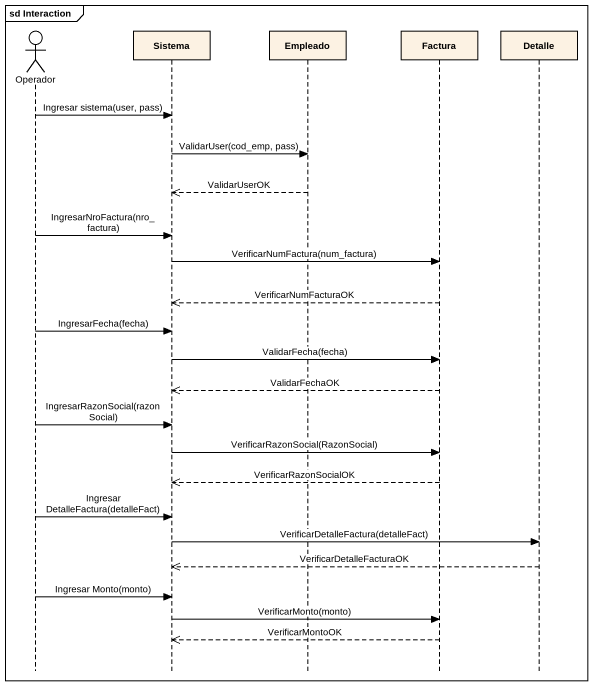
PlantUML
@startuml
mainframe sd Interaction
hide footbox
actor Operador
participant Sistema
participant Empleado
participant Factura
participant Detalle

Operador -> Sistema : Ingresar sistema(user, pass)
Sistema -> Empleado : ValidarUser(cod_emp, pass)
Empleado -->> Sistema : ValidarUserOK
Operador -> Sistema : IngresarNroFactura(nro_factura)
Sistema -> Factura : VerificarNumFactura(num_factura)
Factura -->> Sistema : VerificarNumFacturaOK
Operador -> Sistema : IngresarFecha(fecha)
Sistema -> Factura : ValidarFecha(fecha)
Factura -->> Sistema : ValidarFechaOK
Operador -> Sistema : IngresarRazonSocial(razonSocial)
Sistema -> Factura : VerificarRazonSocial(RazonSocial)
Factura -->> Sistema : VerificarRazonSocialOK
Operador -> Sistema : Ingresar DetalleFactura(detalleFact)
Sistema -> Detalle : VerificarDetalleFactura(detalleFact)
Detalle -->> Sistema : VerificarDetalleFacturaOK
Operador -> Sistema : Ingresar Monto(monto)
Sistema -> Factura : VerificarMonto(monto)
Factura -->> Sistema : VerificarMontoOK
@enduml
